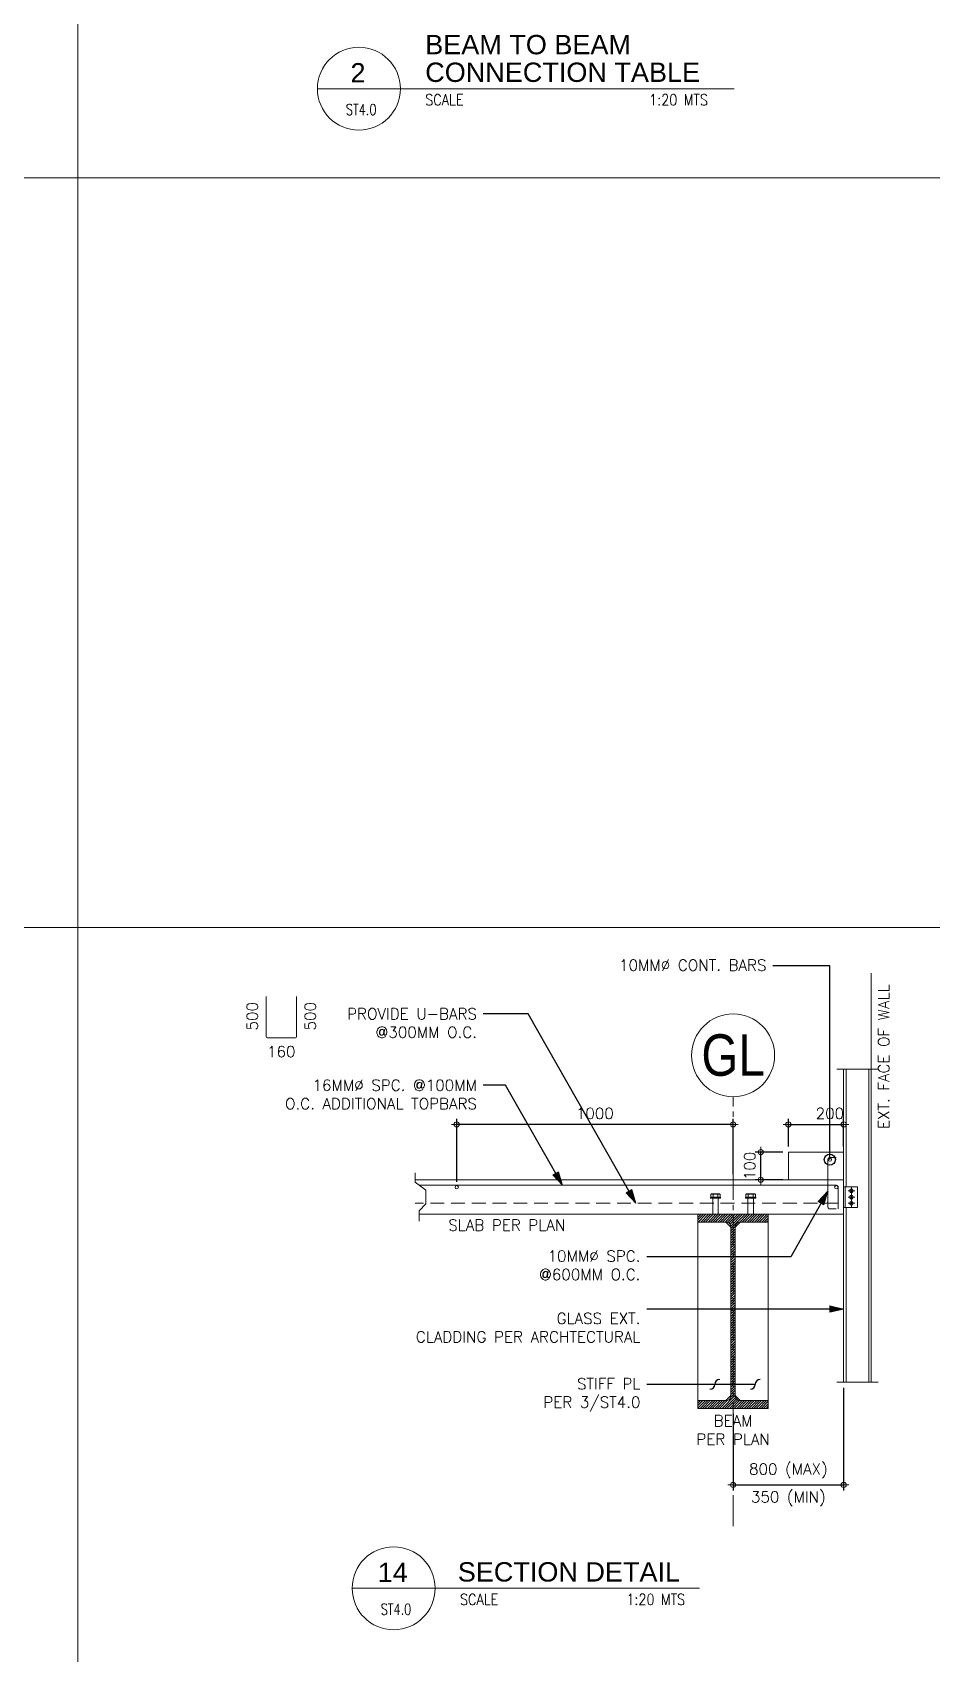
# Model space of a CAD drawing. Header units: millimetres. Extents: x 0 to 437400, y -4782 to 73710.
# Drawn here: x 35475 to 38728, y 5510 to 11374 of the extents above; entities that cross this region are included whole.
import ezdxf
from ezdxf.enums import TextEntityAlignment as Align

# ---------------------------------------------------------------- set-up
doc = ezdxf.new("R2010")
doc.units = ezdxf.units.MM
doc.header["$LTSCALE"] = 10
doc.header["$MEASUREMENT"] = 0
doc.linetypes.add('CENTER2', pattern=[1.125, 0.75, -0.125, 0.125, -0.125])
doc.linetypes.add('HIDDEN', pattern=[0.375, 0.25, -0.125])
doc.layers.get('0').update_dxf_attribs({"lineweight": 9})
for name, color, linetype, lineweight in [('.2 - RED', 1, 'Continuous', 20), ('grid_iden', 1, 'Continuous', 9), ('HATCH', 8, 'Continuous', 5), ('HPROP', 251, 'Continuous', 5), ('OUTLINE', 1, 'HIDDEN', 9), ('S-Ablt', 1, 'Continuous', 9), ('S-ANNO-DIMS', 1, 'Continuous', 5), ('S-Anno-Text', 52, 'Continuous', 15), ('S-ANNO-WELD', 1, 'Continuous', 9), ('S-DETL-FAST', 40, 'Continuous', 9), ('S-DETL-LN03', 3, 'Continuous', 9), ('S-DETL-RBAR', 7, 'Continuous', 9), ('S_GRID LINES', 252, 'Continuous', 5), ('S_SLAB', 253, 'Continuous', 9), ('TEXT', 2, 'Continuous', 20), ('WINDOW', 37, 'Continuous', 15)]:
    doc.layers.add(name, color=color, linetype=linetype, lineweight=lineweight)
doc.layers.add('S-DETL-GRID', color=62, linetype='Continuous', lineweight=9, plot=False)
doc.styles.add('1', font='romans.shx', dxfattribs={"width": 0.85, "height": 60})
doc.styles.add('2', font='simplex.shx', dxfattribs={"width": 0.95, "height": 40})
doc.styles.add('40', font='simplex.shx', dxfattribs={"height": 40})
doc.styles.add('ARIALNW', font='ARIALN.TTF')
doc.styles.add('ROMANS12', font='ROMANS.shx', dxfattribs={"height": 1.125})
doc.styles.add('ROMANSX', font='ROMANS.shx', dxfattribs={"height": 0.09375})
doc.styles.add('SHEETNAME', font='simplex.shx', dxfattribs={"width": 0.75, "height": 200})
doc.styles.add('TITLE1', font='HELV.shx', dxfattribs={"height": 500})
doc.dimstyles.new('ESCA20', dxfattribs={"dimtxt": 40, "dimasz": 0.25, "dimexe": 20, "dimexo": 20, "dimgap": 20, "dimtad": 1, "dimdec": 0, "dimrnd": 1, "dimdsep": 46, "dimtxsty": '40', "dimblk1": 'ESCADIM_ARW', "dimblk2": 'ESCADIM_ARW', "dimsah": 1, "dimcen": 50, "dimclrd": 256, "dimclre": 256, "dimclrt": 52, "dimadec": 0, "dimazin": 0, "dimtfac": 1, "dimtdec": 0, "dimtofl": 0, "dimtmove": 0, "dimatfit": 3, "dimldrblk": 'ESCADIM_ARW', "dimfxl": 1, "dimtolj": 1, "dimtzin": 0, "dimarcsym": 0})
doc.dimstyles.new('ESCA_ARW$7', dxfattribs={"dimtxt": 200, "dimasz": 1, "dimexe": 100, "dimexo": 100, "dimgap": 100, "dimtad": 1, "dimdec": 0, "dimrnd": 1, "dimdsep": 46, "dimtxsty": '1', "dimblk1": 'dim_arw', "dimblk2": 'dim_arw', "dimsah": 1, "dimcen": 50, "dimclrd": 1, "dimclre": 256, "dimclrt": 52, "dimadec": 0, "dimazin": 0, "dimtfac": 1, "dimtofl": 0, "dimtmove": 0, "dimatfit": 3, "dimldrblk": 'dim_arw', "dimfxl": 1, "dimtolj": 1, "dimtzin": 0, "dimarcsym": 0})

# ---------------------------------------------------------------- blocks, each defined once
blk = doc.blocks.new('BOLT', base_point=(6.579, 3.6798))
for p, q in [((6.571, 3.6847), (6.571, 3.6798)), ((6.575, 3.6847), (6.571, 3.6847)), ((6.575, 3.6858), (6.573, 3.6858)), ((6.575, 3.6798), (6.575, 3.6858)), ((6.575, 3.6858), (6.583, 3.6858)), ((6.575, 3.6847), (6.583, 3.6847)), ((6.585, 3.6858), (6.583, 3.6858)), ((6.583, 3.6798), (6.583, 3.6858)), ((6.587, 3.6847), (6.583, 3.6847)), ((6.587, 3.6798), (6.587, 3.6847))]:
    blk.add_line(p, q)
for centre, radius, start, end in [((6.573, 3.6833), 0.00241, 33.9696, 146.0304), ((6.579, 3.6777), 0.00805, 60.2058, 119.7942), ((6.585, 3.6833), 0.00241, 33.9696, 146.0304)]:
    blk.add_arc(centre, radius, start, end)
blk = doc.blocks.new('BOLT20')
at = {"color": 1}
for p, q in [((-18.5, 4.5), (-18.5, 0)), ((18.5, 4.5), (-18.5, 4.5)), ((-18.5, 0), (18.5, 0)), ((18.5, 0), (18.5, 4.5))]:
    blk.add_line(p, q, dxfattribs=at)
at = {"color": 1, "xscale": 2125, "yscale": 2000, "zscale": 2125}
blk.add_blockref('BOLT', (0, 4.5), dxfattribs=at)
blk = doc.blocks.new('HBOLTP')
at = {"color": 0, "linetype": 'ByBlock'}
blk.add_lwpolyline([(-0.25, 0.43), (-0.5, 0), (-0.25, -0.43), (0.25, -0.43), (0.5, 0), (0.25, 0.43)], close=True, dxfattribs=at)
blk.add_circle((0, 0), 0.433, dxfattribs=at)
blk = doc.blocks.new('ESCADIM_ARW')
at = {"color": 9}
blk.add_line((75, 0), (-75, 0), dxfattribs=at)
blk.add_circle((0, 0), 37.5, dxfattribs=at)
blk = doc.blocks.new('*D56')
at = {"layer": 'Defpoints', "color": 0, "transparency": 16777216}
for p in [(38410, 7423.7), (38210, 7323.7), (38410, 7323.7)]:
    blk.add_point(p, dxfattribs=at)
at = {"layer": 'S-ANNO-DIMS', "lineweight": -2, "transparency": 16777216}
for p, q in [((38210, 7343.7), (38210, 7443.7)), ((38210.3, 7423.7), (38409.8, 7423.7)), ((38410, 7343.7), (38410, 7443.7))]:
    blk.add_line(p, q, dxfattribs=at)
at = {"layer": 'S-ANNO-DIMS', "lineweight": -2, "transparency": 16777216, "xscale": 0.25, "yscale": 0.25, "zscale": 0.25, "rotation": 180}
blk.add_blockref('ESCADIM_ARW', (38210, 7423.7), dxfattribs=at)
at = {"layer": 'S-ANNO-DIMS', "lineweight": -2, "transparency": 16777216, "xscale": 0.25, "yscale": 0.25, "zscale": 0.25}
blk.add_blockref('ESCADIM_ARW', (38410, 7423.7), dxfattribs=at)
at = {"layer": 'S-ANNO-DIMS', "color": 52, "transparency": 16777216, "insert": (38360, 7463.7), "char_height": 40, "attachment_point": 5, "style": '40'}
blk.add_mtext('\\A1;200', dxfattribs=at)
blk = doc.blocks.new('*D57')
at = {"layer": 'Defpoints', "color": 0, "transparency": 16777216}
for p in [(38110, 7323.7), (38210, 7323.7), (38210, 7223.7)]:
    blk.add_point(p, dxfattribs=at)
at = {"layer": 'S-ANNO-DIMS', "lineweight": -2, "transparency": 16777216}
for p, q in [((38190, 7323.7), (38090, 7323.7)), ((38110, 7224), (38110, 7323.5)), ((38190, 7223.7), (38090, 7223.7))]:
    blk.add_line(p, q, dxfattribs=at)
at = {"layer": 'S-ANNO-DIMS', "lineweight": -2, "transparency": 16777216, "xscale": 0.25, "yscale": 0.25, "zscale": 0.25}
for p, rotation in [((38110, 7323.7), 90), ((38110, 7223.7), 270)]:
    blk.add_blockref('ESCADIM_ARW', p, dxfattribs=dict(at, rotation=rotation))
at = {"layer": 'S-ANNO-DIMS', "color": 52, "transparency": 16777216, "insert": (38070, 7273.7), "char_height": 40, "attachment_point": 5, "rotation": 90, "style": '40'}
blk.add_mtext('\\A1;100', dxfattribs=at)
blk = doc.blocks.new('*D58')
at = {"layer": 'Defpoints', "color": 0, "transparency": 16777216}
for p in [(37010, 7423.7), (38010, 7223.7), (37010, 7196.7)]:
    blk.add_point(p, dxfattribs=at)
at = {"layer": 'S-ANNO-DIMS', "lineweight": -2, "transparency": 16777216}
for p, q in [((37010, 7216.7), (37010, 7443.7)), ((38009.8, 7423.7), (37010.3, 7423.7)), ((38010, 7243.7), (38010, 7443.7))]:
    blk.add_line(p, q, dxfattribs=at)
at = {"layer": 'S-ANNO-DIMS', "lineweight": -2, "transparency": 16777216, "xscale": 0.25, "yscale": 0.25, "zscale": 0.25, "rotation": 180}
blk.add_blockref('ESCADIM_ARW', (37010, 7423.7), dxfattribs=at)
at = {"layer": 'S-ANNO-DIMS', "lineweight": -2, "transparency": 16777216, "xscale": 0.25, "yscale": 0.25, "zscale": 0.25}
blk.add_blockref('ESCADIM_ARW', (38010, 7423.7), dxfattribs=at)
at = {"layer": 'S-ANNO-DIMS', "color": 52, "transparency": 16777216, "insert": (37510, 7463.7), "char_height": 40, "attachment_point": 5, "style": '40'}
blk.add_mtext('\\A1;1000', dxfattribs=at)
blk = doc.blocks.new('dim_arw')
h = blk.add_hatch(color=256)
h.paths.add_polyline_path([(-125.6, 29.45), (0, 0), (-125.6, -29.45, -0.115681), (-132.51, 0, -0.115681)])
h.paths.add_polyline_path([(-249.02, 58.4), (-125.6, 29.45, 0.115681), (-132.51, 0, 0.115681), (-125.6, -29.45), (-249.02, -58.4)])
for p, q in [((0, 0), (-249.02, 58.4)), ((-249.02, 58.4), (-249.02, -58.4)), ((0, 0), (-249.02, -58.4))]:
    blk.add_line(p, q)
blk = doc.blocks.new('*D59')
at = {"layer": 'Defpoints', "color": 0, "transparency": 16777216}
for p in [(38410, 6491.2, 0), (38010, 6396.9, 0), (38410, 6120.3)]:
    blk.add_point(p, dxfattribs=at)
at = {"layer": 'S-ANNO-DIMS', "lineweight": -2, "transparency": 16777216}
for p, q in [((38410, 6471.2), (38410, 6100.3)), ((38010, 6376.9), (38010, 6100.3)), ((38010.3, 6120.3), (38409.8, 6120.3))]:
    blk.add_line(p, q, dxfattribs=at)
at = {"layer": 'S-ANNO-DIMS', "lineweight": -2, "transparency": 16777216, "xscale": 0.25, "yscale": 0.25, "zscale": 0.25, "rotation": 180}
blk.add_blockref('ESCADIM_ARW', (38010, 6120.3), dxfattribs=at)
at = {"layer": 'S-ANNO-DIMS', "lineweight": -2, "transparency": 16777216, "xscale": 0.25, "yscale": 0.25, "zscale": 0.25}
blk.add_blockref('ESCADIM_ARW', (38410, 6120.3), dxfattribs=at)
at = {"layer": 'S-ANNO-DIMS', "color": 52, "transparency": 16777216, "char_height": 40, "attachment_point": 5, "style": '40'}
for s, insert in [('\\A1;800 (MAX)', (38210, 6170.8)), ('\\A1;350 (MIN)', (38210, 6069.8))]:
    blk.add_mtext(s, dxfattribs=dict(at, insert=insert))

msp = doc.modelspace()

# ---------------------------------------------------------------- hatches: boundary and pattern name
at = {"layer": 'HATCH'}
h = msp.add_hatch(dxfattribs=at)
h.set_pattern_fill('ANSI31', color=254, scale=50, style=0)
h.set_pattern_definition([(45, (-113820.623, -6394.3004), (-4.41941738, 4.41941738), [])])
edge = h.paths.add_edge_path()
edge.add_line((38010, 6396.9), (37882.9, 6396.9))
edge.add_line((37882.9, 6396.9), (37882.9, 6424.9))
edge.add_line((37882.9, 6424.9), (37984.2, 6424.9))
edge.add_arc((37984.2, 6443), 18.1, 270, 360)
edge.add_line((38002.3, 6443), (38002.3, 7052.7))
edge.add_arc((37984.2, 7052.7), 18.1, 0, 90)
edge.add_line((37984.2, 7070.8), (37882.9, 7070.8))
edge.add_line((37882.9, 7070.8), (37882.9, 7098.7))
edge.add_line((37882.9, 7098.7), (38137.1, 7098.7))
edge.add_line((38137.1, 7098.7), (38137.1, 7070.8))
edge.add_line((38137.1, 7070.8), (38035.8, 7070.8))
edge.add_arc((38035.8, 7052.7), 18.1, 90, 180)
edge.add_line((38017.7, 7052.7), (38017.7, 6443))
edge.add_arc((38035.8, 6443), 18.1, 180, 270)
edge.add_line((38035.8, 6424.9), (38137.1, 6424.9))
edge.add_line((38137.1, 6424.9), (38137.1, 6396.9))
edge.add_line((38137.1, 6396.9), (38010, 6396.9))

# ---------------------------------------------------------------- linework, layer by layer
at = {"layer": '.2 - RED', "elevation": 0}
for points in [[(38410, 7123.7), (38460, 7123.7), (38460, 7198.7), (38410, 7198.7)], [(38416, 7123.7), (38410, 7123.7), (38410, 7198.7), (38416, 7198.7)], [(37882.9, 7070.8), (37984.2, 7070.8), (38002.3, 7052.7), (38002.3, 6443), (37984.2, 6424.9), (37882.9, 6424.9)], [(38137.1, 7070.8), (38035.8, 7070.8), (38017.7, 7052.7), (38017.7, 6443), (38035.8, 6424.9), (38137.1, 6424.9)]]:
    msp.add_lwpolyline(points, close=True, dxfattribs=at)
at = {"color": 1}
for p, q in [((38385, 7623.7, 0), (38535, 7623.7, 0)), ((38385, 6491.2, 0), (38535, 6491.2, 0))]:
    msp.add_line(p, q, dxfattribs=at)
msp.add_circle((38010, 7673.7, 0), 150)
at = {"layer": 'grid_iden', "elevation": 0}
msp.add_lwpolyline([(36860, 7248.7), (36860, 7215.6), (36898.7, 7186.2), (36898.7, 7136.2), (36873.7, 7110.8), (36873.7, 7073.7)], dxfattribs=at)
at = {"layer": 'HPROP', "color": 1}
for p, q in [((37936.4, 7161.3, 0), (37936.4, 7098.7, 0)), ((37956.4, 7161.3, 0), (37956.4, 7098.7, 0)), ((38063.6, 7161.3, 0), (38063.6, 7156.8, 0)), ((38083.6, 7161.3, 0), (38083.6, 7156.8, 0)), ((37956.4, 7098.7, 0), (37936.4, 7098.7, 0)), ((38063.6, 7098.7, 0), (38083.6, 7098.7, 0))]:
    msp.add_line(p, q, dxfattribs=at)
at = {"layer": 'OUTLINE', "linetype": 'HIDDEN', "ltscale": 20}
msp.add_line((38390, 7139.2, 0), (36860, 7139.2, 0), dxfattribs=at)
at = {"layer": 'S-Ablt', "color": 1, "elevation": 0}
msp.add_lwpolyline([(38063.6, 7156.8), (38083.6, 7156.8), (38083.6, 7098.7), (38063.6, 7098.7)], close=True, dxfattribs=at)
at = {"layer": 'S-ANNO-DIMS', "linetype": 'CENTER2'}
for p, q in [((38425.8, 7184, 0), (38450.2, 7184, 0)), ((38425.8, 7161.2, 0), (38450.2, 7161.2, 0)), ((38438, 7171.8, 0), (38438, 7196.2, 0)), ((38438, 7149, 0), (38438, 7173.5, 0)), ((38425.8, 7138.5, 0), (38450.2, 7138.5, 0)), ((38438, 7150.7, 0), (38438, 7126.3, 0))]:
    msp.add_line(p, q, dxfattribs=at)
at = {"layer": 'S-Anno-Text', "color": 1}
for p, q in [((36506.2, 11170), (38013.8, 11170)), ((36632, 5746), (37888, 5746))]:
    msp.add_line(p, q, dxfattribs=at)
for centre in [(36656.2, 11170), (36782, 5746)]:
    msp.add_circle(centre, 150, dxfattribs=at)
at = {"layer": 'S-DETL-GRID'}
for p, q in [((35640, 13560), (35640, 0)), ((48600, 10848), (29160, 10848)), ((48600, 8136), (29160, 8136))]:
    msp.add_line(p, q, dxfattribs=at)
at = {"layer": 'S-DETL-LN03', "elevation": 0}
msp.add_lwpolyline([(38010, 6396.9), (37882.9, 6396.9), (37882.9, 6424.9), (37984.2, 6424.9, 0.414214), (38002.3, 6443), (38002.3, 7052.7, 0.414214), (37984.2, 7070.8), (37882.9, 7070.8), (37882.9, 7098.7), (38137.1, 7098.7), (38137.1, 7070.8), (38035.8, 7070.8, 0.414214), (38017.7, 7052.7), (38017.7, 6443, 0.414214), (38035.8, 6424.9), (38137.1, 6424.9), (38137.1, 6396.9), (38010, 6396.9)], format="xyb", dxfattribs=at)
at = {"layer": 'S-DETL-RBAR', "elevation": 0}
for points in [[(36430.5, 7887.1), (36430.5, 7743.1, -0.414214), (36424.5, 7737.1), (36326.5, 7737.1, -0.414214), (36320.5, 7743.1), (36320.5, 7887.1)], [(38383, 7118.7), (38359, 7118.7, -0.414214), (38353, 7124.7), (38353, 7297.7, -0.414214), (38359, 7303.7), (38383, 7303.7)], [(36875.7, 7203.7), (38384, 7203.7, -0.414214), (38390, 7197.7), (38390, 7118.7)]]:
    msp.add_lwpolyline(points, format="xyb", dxfattribs=at)
at = {"layer": 'S-DETL-RBAR'}
for centre in [(38360, 7296.7, 0), (37010, 7196.7, 0), (38383, 7196.7, 0)]:
    msp.add_circle(centre, 6, dxfattribs=at)
at = {"layer": 'S_GRID LINES', "linetype": 'CENTER2', "ltscale": 15}
msp.add_line((38010, 5970.3), (38010, 7523.7, 0), dxfattribs=at)
at = {"layer": 'S_SLAB', "elevation": 0}
msp.add_lwpolyline([(38410, 7223.7), (38210, 7223.7), (38210, 7323.7), (38410, 7323.7)], close=True, dxfattribs=at)
msp.add_lwpolyline([(36860, 7223.7), (38410, 7223.7), (38410, 7098.7), (36873.7, 7098.7)], dxfattribs=at)
at = {"layer": 'WINDOW', "linetype": 'Continuous', "lineweight": 15, "ltscale": 200}
for p, q in [((38510, 6491.2, 0), (38510, 7970.6, 0)), ((38410, 6491.2, 0), (38410, 7623.7, 0)), ((38419, 7198.7, 0), (38419, 7623.7, 0)), ((38501, 6491.2, 0), (38501, 7623.7, 0)), ((38419, 6491.2, 0), (38419, 7123.7, 0))]:
    msp.add_line(p, q, dxfattribs=at)

# ---------------------------------------------------------------- block references
at = {"layer": 'S-Ablt', "color": 1}
msp.add_blockref('BOLT20', (37946.4, 7156.8, 0), dxfattribs=at)
at = {"layer": 'S-Ablt', "color": 1, "xscale": -1}
msp.add_blockref('BOLT20', (38073.6, 7156.8, 0), dxfattribs=at)
at = {"layer": 'S-DETL-FAST', "linetype": 'ByBlock', "xscale": 13.85640646055377, "yscale": 13.85640646055377, "zscale": 13.85640646055377, "rotation": 180}
for p in [(38438, 7184, 0), (38438, 7161.2, 0)]:
    msp.add_blockref('HBOLTP', p, dxfattribs=at)
at = {"layer": 'S-DETL-FAST', "linetype": 'ByBlock', "xscale": -13.85640646055377, "yscale": 13.85640646055377, "zscale": 13.85640646055377}
msp.add_blockref('HBOLTP', (38438, 7138.5, 0), dxfattribs=at)

# ---------------------------------------------------------------- texts
at = {"layer": 'S-Anno-Text', "color": 5, "style": 'TITLE1'}
for s, p in [('BEAM TO BEAM', (36896.2, 11294.5)), ('CONNECTION TABLE', (36896.2, 11194.5)), ('SECTION DETAIL', (37014, 5770.5))]:
    msp.add_text(s, height=70, dxfattribs=at).set_placement(p)
for s, p in [('2', (36653, 11192.6)), ('14', (36778.8, 5768.6))]:
    msp.add_text(s, height=70, dxfattribs=at).set_placement(p, align=Align.CENTER)
at = {"layer": 'S-Anno-Text', "style": '2', "width": 0.85}
for p in [(36896.2, 11110), (37022, 5686)]:
    msp.add_text('SCALE', height=40, dxfattribs=at).set_placement(p)
for p in [(37918.9, 11110), (37836.5, 5686)]:
    msp.add_text('1:20 MTS', height=40, dxfattribs=at).set_placement(p, align=Align.RIGHT)
at = {"layer": 'S-Anno-Text', "style": 'SHEETNAME', "width": 0.75}
for p in [(36664.5, 11074.4), (36790.4, 5650.4)]:
    msp.add_text('ST4.0', height=40, dxfattribs=at).set_placement(p, align=Align.CENTER)
at = {"layer": 'S-Anno-Text', "char_height": 40}
for s, insert, width, attachment_point, style in [('10MM%%C CONT. BARS ', (38130.6, 8019.9, 0), 910.912, 3, 'ROMANS12'), ('PROVIDE U-BARS\\P@300MM O.C.', (37083.4, 7843.8, 0), 910.912, 3, 'ROMANS12'), ('160', (36375.5, 7687.1, 0), 1104.462, 5, 'ROMANS12'), ('16MM%%C SPC. @100MM\\PO.C. ADDITIONAL TOPBARS', (37083.4, 7585.5, 0), 910.912, 3, 'ROMANS12'), ('\\pxqr;SLAB PER PLAN', (37403, 7039.6, 0), 936.672, 9, 'ROMANS12'), ('10MM%%C SPC. \\P@600MM O.C. ', (37674.9, 6967.7, 0), 1104.462, 3, 'ROMANS12'), ('GLASS EXT. \\PCLADDING PER ARCHTECTURAL', (37674.9, 6688.7, 0), 838.41, 6, 'ROMANSX'), ('STIFF PL\\PPER 3/ST4.0 ', (37674.9, 6505.9, 0), 1104.462, 3, 'ROMANS12'), ('\\pxqc;BEAM\\PPER PLAN', (38010, 6371.9, 0), 936.672, 2, 'ROMANS12')]:
    msp.add_mtext(s, dxfattribs=dict(at, insert=insert, width=width, attachment_point=attachment_point, style=style))
at = {"layer": 'S-Anno-Text', "char_height": 40, "rotation": 90, "style": 'ROMANS12'}
for s, insert, width, attachment_point in [('EXT. FACE OF WALL', (38535, 7668.8, 0), 936.672, 2), ('500', (36270.5, 7815.1, 0), 1104.462, 5), ('500', (36480.5, 7815.1, 0), 1104.462, 5)]:
    msp.add_mtext(s, dxfattribs=dict(at, insert=insert, width=width, attachment_point=attachment_point))
at = {"layer": 'TEXT', "insert": (38010, 7673.7, 0), "char_height": 150, "width": 943.451, "attachment_point": 5, "style": 'ARIALNW'}
msp.add_mtext('GL', dxfattribs=at)

# ---------------------------------------------------------------- dimensions: what is measured, and where the dimension line sits
at = {"layer": 'S-ANNO-DIMS'}
dim = msp.add_linear_dim(base=(37010, 7423.7, 0), p1=(38010, 7223.7, 0), p2=(37010, 7196.7, 0), angle=180, text='<>\\X', dimstyle='ESCA20', dxfattribs=at)
dim.commit()
dim.dimension.update_dxf_attribs({"geometry": '*D58', "text_midpoint": (37510, 7423.7, 0)})
dim = msp.add_linear_dim(base=(38410, 7423.7, 0), p1=(38210, 7323.7, 0), p2=(38410, 7323.7, 0), dimstyle='ESCA20', dxfattribs=at)
dim.commit()
dim.dimension.update_dxf_attribs({"geometry": '*D56', "text_midpoint": (38360, 7423.7, 0), "dimtype": 160})
dim = msp.add_linear_dim(base=(38110, 7323.7, 0), p1=(38210, 7223.7, 0), p2=(38210, 7323.7, 0), angle=90, dimstyle='ESCA20', dxfattribs=at)
dim.commit()
dim.dimension.update_dxf_attribs({"geometry": '*D57', "text_midpoint": (38110, 7273.7, 0), "dimtype": 160})
dim = msp.add_linear_dim(base=(38410, 6120.3), p1=(38010, 6396.9, 0), p2=(38410, 6491.2, 0), text='800 (MAX)\\X350 (MIN)', dimstyle='ESCA20', dxfattribs=at)
dim.commit()
dim.dimension.update_dxf_attribs({"geometry": '*D59', "text_midpoint": (38210, 6120.3)})

# ---------------------------------------------------------------- leaders
at = {"layer": 'S-ANNO-WELD'}
for points, override in [([(38360, 7296.7, 0), (38360, 7997.6, 0), (38153.3, 7997.6, 0)], {"dimscale": 0.2, "dimasz": 200, "dimldrblk": 'DotBlank'}), ([(37657.7, 7139.2, 0), (37268.5, 7824.3, 0), (37105.8, 7824.3, 0)], {"dimscale": 0.2}), ([(37392.9, 7203.7, 0), (37187.1, 7566, 0), (37105.8, 7566, 0)], {"dimscale": 0.2}), ([(38353, 7182.2, 0), (38218.5, 6945.4, 0), (37697.6, 6945.4, 0)], {"dimscale": 0.2}), ([(38410, 6756.2, 0), (37697.6, 6756.2, 0)], {"dimscale": 0.2}), ([(38090.2, 6483.5, 0), (37697.6, 6483.5, 0)], {"dimscale": 0.2, "dimasz": 250, "dimldrblk": 'Integral'}), ([(37944, 6483.5, 0), (37697.6, 6483.5, 0)], {"dimscale": 0.2, "dimasz": 250, "dimldrblk": 'Integral'})]:
    msp.add_leader(points, dimstyle='ESCA_ARW$7', override=override, dxfattribs=at)

doc.saveas('drawing.dxf')
